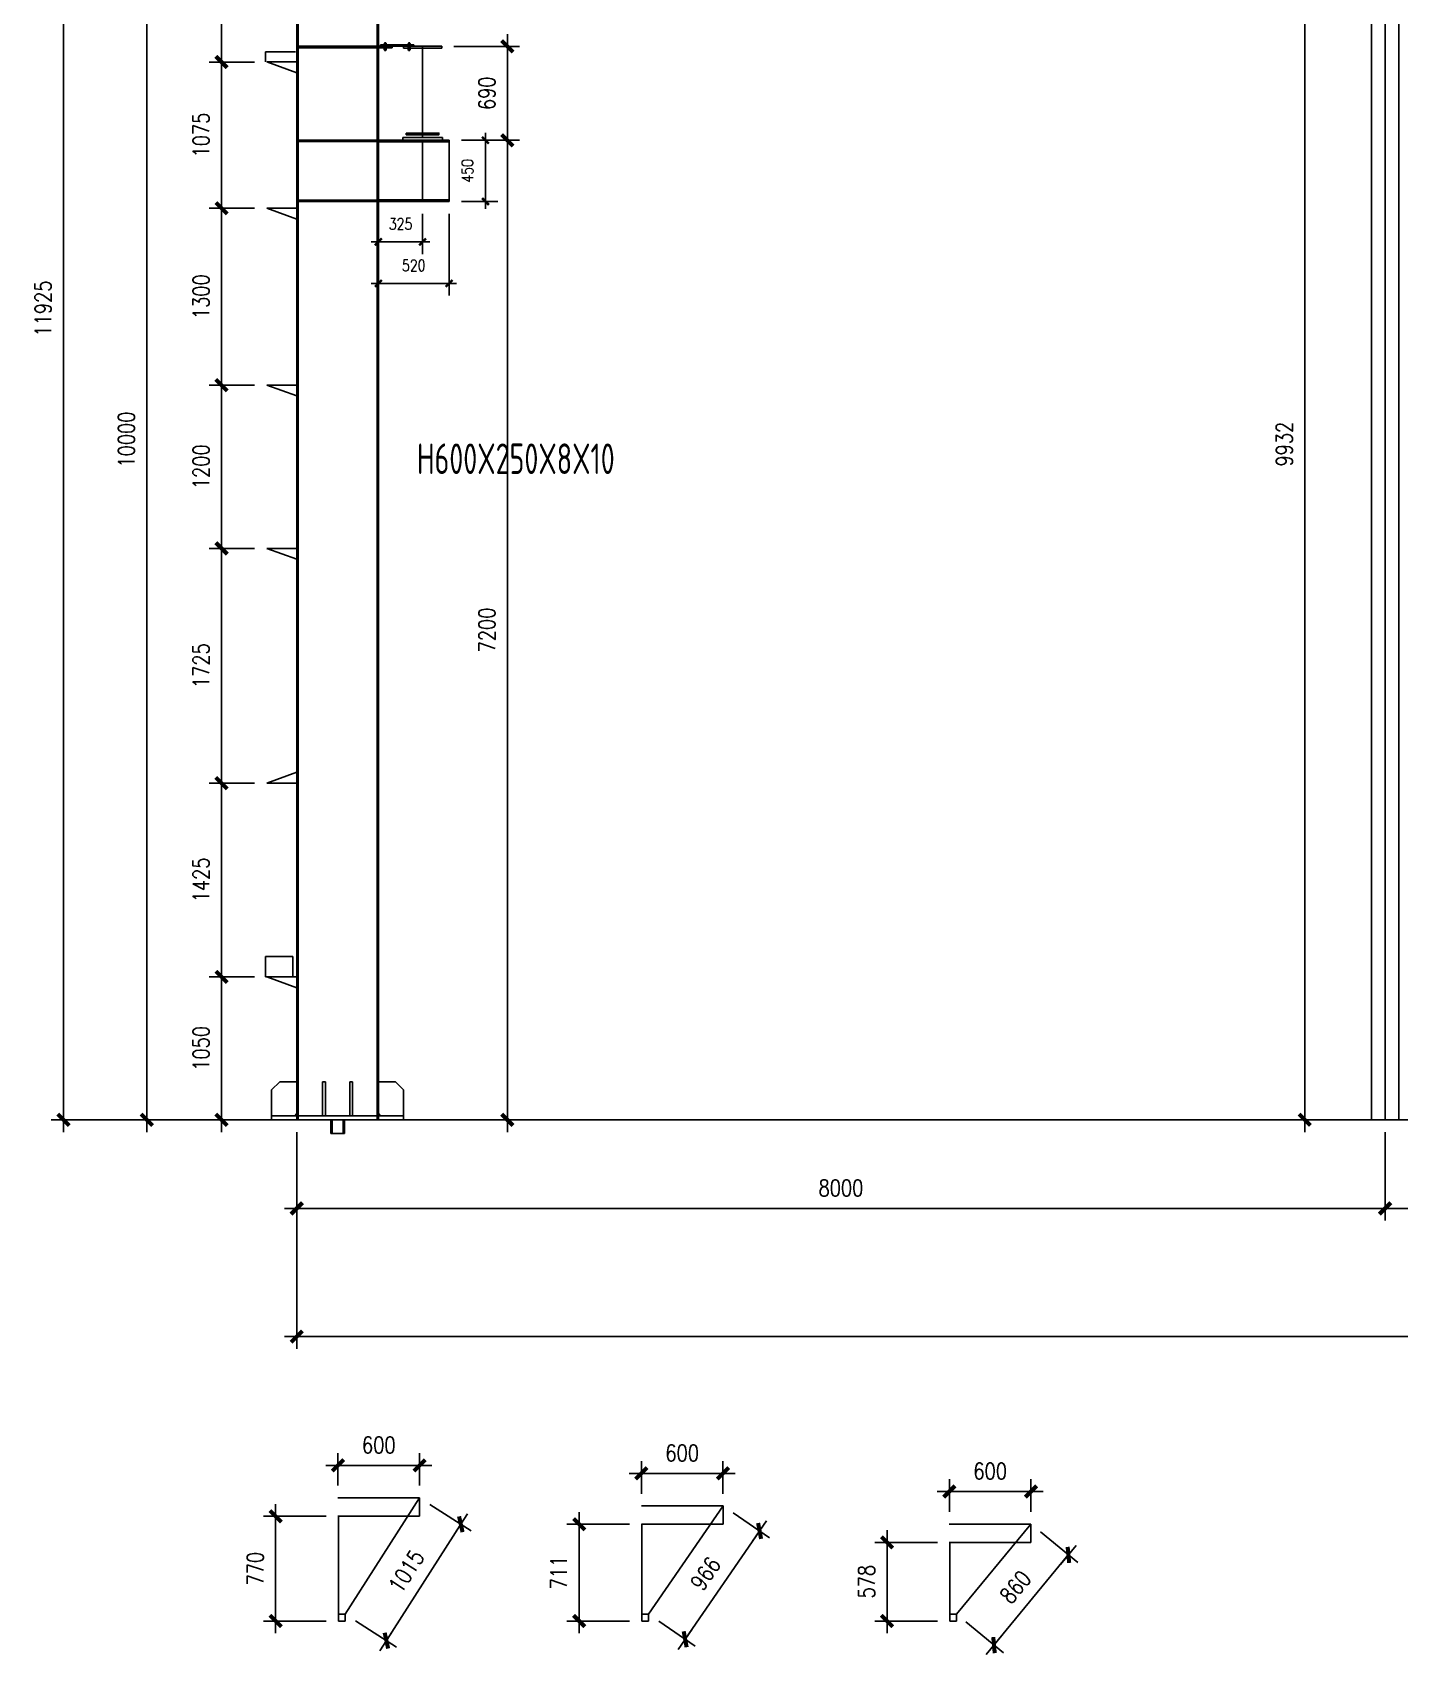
# Model space of a CAD drawing. Header units: millimetres. Extents: x 2451220 to 4527627, y -5186613 to -1639140.
# Drawn here: x 2483821 to 2493870, y -1657175 to -1645253 of the extents above; entities that cross this region are included whole.
import ezdxf

# ---------------------------------------------------------------- set-up
doc = ezdxf.new("R2010")
doc.units = ezdxf.units.MM
doc.header["$LTSCALE"] = 1000
doc.header["$PDMODE"] = 34
doc.linetypes.add('DASH', pattern=[0.35, 0.25, -0.1])
doc.styles.add('DIM_FONT', font='simplex.shx', dxfattribs={"width": 0.8, "bigfont": 'hztxt.shx'})
doc.styles.get("Standard").update_dxf_attribs({"font": 'txt', "bigfont": 'gbcbig.shx'})
doc.styles.add('TSSD_Label', font='Tssdeng.shx', dxfattribs={"width": 0.7, "bigfont": 'hztxt.shx'})
doc.dimstyles.get("Standard").update_dxf_attribs({"dimscale": 100, "dimtxt": 3.5, "dimasz": 1, "dimexe": 2.5, "dimexo": 3, "dimgap": 1.5, "dimtad": 1, "dimdec": 0, "dimzin": 0, "dimdsep": 46, "dimtxsty": 'Standard', "dimblk": 'ARCHTICK', "dimcen": 0.09, "dimadec": 0, "dimazin": 0, "dimtfac": 1, "dimtdec": 0, "dimtix": 1, "dimtmove": 2, "dimatfit": 3, "dimldrblk": 'ARCHTICK', "dimfxl": 1, "dimtolj": 1, "dimtzin": 0, "dimarcsym": 0})
doc.dimstyles.new('WGH(1)', dxfattribs={"dimscale": 1.2, "dimtxt": 100, "dimasz": 0.5, "dimexe": 75, "dimexo": 75, "dimgap": 75, "dimtad": 1, "dimdec": 0, "dimzin": 0, "dimdsep": 46, "dimtxsty": 'DIM_FONT', "dimblk1": '_DIMX', "dimblk2": '_DIMX', "dimsah": 1, "dimcen": 0.09, "dimclrd": 3, "dimclre": 3, "dimclrt": 7, "dimadec": 0, "dimazin": 0, "dimtfac": 1, "dimtdec": 0, "dimtix": 1, "dimtmove": 2, "dimatfit": 3, "dimldrblk": '_DIMX', "dimfxl": 1, "dimtolj": 1, "dimtzin": 0, "dimarcsym": 0})

# ---------------------------------------------------------------- blocks, each defined once
blk = doc.blocks.new('_DIMX')
blk.add_line((-150, 0), (150, 0))
at = {"const_width": 50}
blk.add_lwpolyline([(-70, -70), (70, 70)], dxfattribs=at)
blk = doc.blocks.new('*D2064')
at = {"color": 3, "lineweight": -2}
for p, q in [((2485584, -1643245), (2484572, -1643245)), ((2484662, -1643245), (2484662, -1653244)), ((2485674, -1653245), (2484572, -1653245))]:
    blk.add_line(p, q, dxfattribs=at)
at = {"layer": 'Defpoints', "color": 0}
for p in [(2485674, -1643245), (2484662, -1653245), (2485764, -1653245)]:
    blk.add_point(p, dxfattribs=at)
at = {"color": 3, "lineweight": -2, "xscale": 0.6, "yscale": 0.6, "zscale": 0.6}
for p, rotation in [((2484662, -1643245), 90), ((2484662, -1653245), 270)]:
    blk.add_blockref('_DIMX', p, dxfattribs=dict(at, rotation=rotation))
at = {"color": 7, "insert": (2484512, -1648245), "char_height": 120, "attachment_point": 5, "rotation": 90, "style": 'DIM_FONT'}
blk.add_mtext('\\A1;10000', dxfattribs=at)
blk = doc.blocks.new('*D453')
at = {"color": 3, "lineweight": -2}
for p, q in [((2485764, -1653335), (2485764, -1654928)), ((2509764, -1653335), (2509764, -1654928)), ((2485765, -1654838), (2509764, -1654838))]:
    blk.add_line(p, q, dxfattribs=at)
at = {"layer": 'Defpoints', "color": 0}
for p in [(2485764, -1653245), (2509764, -1653245), (2509764, -1654838)]:
    blk.add_point(p, dxfattribs=at)
at = {"color": 3, "lineweight": -2, "xscale": 0.6, "yscale": 0.6, "zscale": 0.6, "rotation": 180}
blk.add_blockref('_DIMX', (2485764, -1654838), dxfattribs=at)
at = {"color": 3, "lineweight": -2, "xscale": 0.6, "yscale": 0.6, "zscale": 0.6}
blk.add_blockref('_DIMX', (2509764, -1654838), dxfattribs=at)
at = {"color": 7, "insert": (2497764, -1654688), "char_height": 120, "attachment_point": 5, "style": 'DIM_FONT'}
blk.add_mtext('\\A1;24000', dxfattribs=at)
blk = doc.blocks.new('*D2066')
at = {"color": 3, "lineweight": -2}
for p, q in [((2493499, -1643313), (2493083, -1643313)), ((2493173, -1643313), (2493173, -1653244)), ((2493674, -1653245), (2493083, -1653245))]:
    blk.add_line(p, q, dxfattribs=at)
at = {"layer": 'Defpoints', "color": 0}
for p in [(2493589, -1643313), (2493173, -1653245), (2493764, -1653245)]:
    blk.add_point(p, dxfattribs=at)
at = {"color": 3, "lineweight": -2, "xscale": 0.6, "yscale": 0.6, "zscale": 0.6}
for p, rotation in [((2493173, -1643313), 90), ((2493173, -1653245), 270)]:
    blk.add_blockref('_DIMX', p, dxfattribs=dict(at, rotation=rotation))
at = {"color": 7, "insert": (2493023, -1648279), "char_height": 120, "attachment_point": 5, "rotation": 90, "style": 'DIM_FONT'}
blk.add_mtext('\\A1;9932', dxfattribs=at)
blk = doc.blocks.new('*D454')
at = {"color": 3, "lineweight": -2}
for p, q in [((2493764, -1653335), (2493764, -1653986)), ((2501764, -1653335), (2501764, -1653986)), ((2493765, -1653896), (2501764, -1653896))]:
    blk.add_line(p, q, dxfattribs=at)
at = {"layer": 'Defpoints', "color": 0}
for p in [(2493764, -1653245), (2501764, -1653245), (2501764, -1653896)]:
    blk.add_point(p, dxfattribs=at)
at = {"color": 3, "lineweight": -2, "xscale": 0.6, "yscale": 0.6, "zscale": 0.6, "rotation": 180}
blk.add_blockref('_DIMX', (2493764, -1653896), dxfattribs=at)
at = {"color": 3, "lineweight": -2, "xscale": 0.6, "yscale": 0.6, "zscale": 0.6}
blk.add_blockref('_DIMX', (2501764, -1653896), dxfattribs=at)
at = {"color": 7, "insert": (2497764, -1653746), "char_height": 120, "attachment_point": 5, "style": 'DIM_FONT'}
blk.add_mtext('\\A1;8000', dxfattribs=at)
blk = doc.blocks.new('*D455')
at = {"color": 3, "lineweight": -2}
for p, q in [((2485764, -1653425), (2485764, -1653986)), ((2493764, -1653425), (2493764, -1653986)), ((2493764, -1653896), (2485765, -1653896))]:
    blk.add_line(p, q, dxfattribs=at)
at = {"layer": 'Defpoints', "color": 0}
for p in [(2485764, -1653335), (2493764, -1653335), (2485764, -1653896)]:
    blk.add_point(p, dxfattribs=at)
at = {"color": 3, "lineweight": -2, "xscale": 0.6, "yscale": 0.6, "zscale": 0.6, "rotation": 180}
blk.add_blockref('_DIMX', (2485764, -1653896), dxfattribs=at)
at = {"color": 3, "lineweight": -2, "xscale": 0.6, "yscale": 0.6, "zscale": 0.6}
blk.add_blockref('_DIMX', (2493764, -1653896), dxfattribs=at)
at = {"color": 7, "insert": (2489764, -1653746), "char_height": 120, "attachment_point": 5, "style": 'DIM_FONT'}
blk.add_mtext('\\A1;8000', dxfattribs=at)
blk = doc.blocks.new('*D2086')
at = {"color": 3, "lineweight": -2}
for p, q in [((2485454, -1652195), (2485121, -1652195)), ((2485211, -1653244), (2485211, -1652195)), ((2485454, -1653245), (2485121, -1653245))]:
    blk.add_line(p, q, dxfattribs=at)
at = {"layer": 'Defpoints', "color": 0}
for p in [(2485211, -1652195), (2485544, -1652195), (2485544, -1653245)]:
    blk.add_point(p, dxfattribs=at)
at = {"color": 3, "lineweight": -2, "xscale": 0.6, "yscale": 0.6, "zscale": 0.6}
for p, rotation in [((2485211, -1652195), 90), ((2485211, -1653245), 270)]:
    blk.add_blockref('_DIMX', p, dxfattribs=dict(at, rotation=rotation))
at = {"color": 7, "insert": (2485061, -1652720), "char_height": 120, "attachment_point": 5, "rotation": 90, "style": 'DIM_FONT'}
blk.add_mtext('\\A1;1050', dxfattribs=at)
blk = doc.blocks.new('*D2087')
at = {"color": 3, "lineweight": -2}
for p, q in [((2485454, -1650770), (2485121, -1650770)), ((2485211, -1652194), (2485211, -1650770)), ((2485454, -1652195), (2485121, -1652195))]:
    blk.add_line(p, q, dxfattribs=at)
at = {"layer": 'Defpoints', "color": 0}
for p in [(2485211, -1650770), (2485544, -1650770), (2485544, -1652195)]:
    blk.add_point(p, dxfattribs=at)
at = {"color": 3, "lineweight": -2, "xscale": 0.6, "yscale": 0.6, "zscale": 0.6}
for p, rotation in [((2485211, -1650770), 90), ((2485211, -1652195), 270)]:
    blk.add_blockref('_DIMX', p, dxfattribs=dict(at, rotation=rotation))
at = {"color": 7, "insert": (2485061, -1651482), "char_height": 120, "attachment_point": 5, "rotation": 90, "style": 'DIM_FONT'}
blk.add_mtext('\\A1;1425', dxfattribs=at)
blk = doc.blocks.new('*D2088')
at = {"color": 3, "lineweight": -2}
for p, q in [((2485454, -1647845), (2485121, -1647845)), ((2485211, -1649044), (2485211, -1647845)), ((2485454, -1649045), (2485121, -1649045))]:
    blk.add_line(p, q, dxfattribs=at)
at = {"layer": 'Defpoints', "color": 0}
for p in [(2485211, -1647845), (2485544, -1647845), (2485544, -1649045)]:
    blk.add_point(p, dxfattribs=at)
at = {"color": 3, "lineweight": -2, "xscale": 0.6, "yscale": 0.6, "zscale": 0.6}
for p, rotation in [((2485211, -1647845), 90), ((2485211, -1649045), 270)]:
    blk.add_blockref('_DIMX', p, dxfattribs=dict(at, rotation=rotation))
at = {"color": 7, "insert": (2485061, -1648445), "char_height": 120, "attachment_point": 5, "rotation": 90, "style": 'DIM_FONT'}
blk.add_mtext('\\A1;1200', dxfattribs=at)
blk = doc.blocks.new('*D458')
at = {"color": 3, "lineweight": -2}
for p, q in [((2485454, -1646545), (2485121, -1646545)), ((2485211, -1647844), (2485211, -1646545)), ((2485454, -1647845), (2485121, -1647845))]:
    blk.add_line(p, q, dxfattribs=at)
at = {"layer": 'Defpoints', "color": 0}
for p in [(2485211, -1646545), (2485544, -1646545), (2485544, -1647845)]:
    blk.add_point(p, dxfattribs=at)
at = {"color": 3, "lineweight": -2, "xscale": 0.6, "yscale": 0.6, "zscale": 0.6}
for p, rotation in [((2485211, -1646545), 90), ((2485211, -1647845), 270)]:
    blk.add_blockref('_DIMX', p, dxfattribs=dict(at, rotation=rotation))
at = {"color": 7, "insert": (2485061, -1647195), "char_height": 120, "attachment_point": 5, "rotation": 90, "style": 'DIM_FONT'}
blk.add_mtext('\\A1;1300', dxfattribs=at)
blk = doc.blocks.new('*D2089')
at = {"color": 3, "lineweight": -2}
for p, q in [((2485454, -1645470), (2485121, -1645470)), ((2485211, -1646544), (2485211, -1645470)), ((2485454, -1646545), (2485121, -1646545))]:
    blk.add_line(p, q, dxfattribs=at)
at = {"layer": 'Defpoints', "color": 0}
for p in [(2485211, -1645470), (2485544, -1645470), (2485544, -1646545)]:
    blk.add_point(p, dxfattribs=at)
at = {"color": 3, "lineweight": -2, "xscale": 0.6, "yscale": 0.6, "zscale": 0.6}
for p, rotation in [((2485211, -1645470), 90), ((2485211, -1646545), 270)]:
    blk.add_blockref('_DIMX', p, dxfattribs=dict(at, rotation=rotation))
at = {"color": 7, "insert": (2485061, -1646007), "char_height": 120, "attachment_point": 5, "rotation": 90, "style": 'DIM_FONT'}
blk.add_mtext('\\A1;1075', dxfattribs=at)
blk = doc.blocks.new('*D2090')
at = {"color": 3, "lineweight": -2}
for p, q in [((2485454, -1644120), (2485121, -1644120)), ((2485211, -1645469), (2485211, -1644120)), ((2485454, -1645470), (2485121, -1645470))]:
    blk.add_line(p, q, dxfattribs=at)
at = {"layer": 'Defpoints', "color": 0}
for p in [(2485211, -1644120), (2485544, -1644120), (2485544, -1645470)]:
    blk.add_point(p, dxfattribs=at)
at = {"color": 3, "lineweight": -2, "xscale": 0.6, "yscale": 0.6, "zscale": 0.6}
for p, rotation in [((2485211, -1644120), 90), ((2485211, -1645470), 270)]:
    blk.add_blockref('_DIMX', p, dxfattribs=dict(at, rotation=rotation))
at = {"color": 7, "insert": (2485061, -1644795), "char_height": 120, "attachment_point": 5, "rotation": 90, "style": 'DIM_FONT'}
blk.add_mtext('\\A1;1350', dxfattribs=at)
blk = doc.blocks.new('*D459')
at = {"color": 3, "lineweight": -2}
for p, q in [((2485364, -1649045), (2485121, -1649045)), ((2485211, -1649045), (2485211, -1650769)), ((2485454, -1650770), (2485121, -1650770))]:
    blk.add_line(p, q, dxfattribs=at)
at = {"layer": 'Defpoints', "color": 0}
for p in [(2485454, -1649045), (2485211, -1650770), (2485544, -1650770)]:
    blk.add_point(p, dxfattribs=at)
at = {"color": 3, "lineweight": -2, "xscale": 0.6, "yscale": 0.6, "zscale": 0.6}
for p, rotation in [((2485211, -1649045), 90), ((2485211, -1650770), 270)]:
    blk.add_blockref('_DIMX', p, dxfattribs=dict(at, rotation=rotation))
at = {"color": 7, "insert": (2485061, -1649907), "char_height": 120, "attachment_point": 5, "rotation": 90, "style": 'DIM_FONT'}
blk.add_mtext('\\A1;1725', dxfattribs=at)
blk = doc.blocks.new('*D462')
at = {"color": 3, "lineweight": -2}
for p, q in [((2484792, -1641320), (2483960, -1641320)), ((2484050, -1641320), (2484050, -1653244)), ((2484792, -1653245), (2483960, -1653245))]:
    blk.add_line(p, q, dxfattribs=at)
at = {"layer": 'Defpoints', "color": 0}
for p in [(2484882, -1641320), (2484050, -1653245), (2484882, -1653245)]:
    blk.add_point(p, dxfattribs=at)
at = {"color": 3, "lineweight": -2, "xscale": 0.6, "yscale": 0.6, "zscale": 0.6}
for p, rotation in [((2484050, -1641320), 90), ((2484050, -1653245), 270)]:
    blk.add_blockref('_DIMX', p, dxfattribs=dict(at, rotation=rotation))
at = {"color": 7, "insert": (2483900, -1647282), "char_height": 120, "attachment_point": 5, "rotation": 90, "style": 'DIM_FONT'}
blk.add_mtext('\\A1;11925', dxfattribs=at)
blk = doc.blocks.new('*D463')
at = {"color": 3, "lineweight": -2}
for p, q in [((2486974, -1646045), (2487402, -1646045)), ((2487312, -1646045), (2487312, -1653244)), ((2487029, -1653245), (2487402, -1653245))]:
    blk.add_line(p, q, dxfattribs=at)
at = {"layer": 'Defpoints', "color": 0}
for p in [(2486884, -1646045), (2486939, -1653245), (2487312, -1653245)]:
    blk.add_point(p, dxfattribs=at)
at = {"color": 3, "lineweight": -2, "xscale": 0.6, "yscale": 0.6, "zscale": 0.6}
for p, rotation in [((2487312, -1646045), 90), ((2487312, -1653245), 270)]:
    blk.add_blockref('_DIMX', p, dxfattribs=dict(at, rotation=rotation))
at = {"color": 7, "insert": (2487162, -1649645), "char_height": 120, "attachment_point": 5, "rotation": 90, "style": 'DIM_FONT'}
blk.add_mtext('\\A1;7200', dxfattribs=at)
blk = doc.blocks.new('*D2095')
at = {"color": 3, "lineweight": -2}
for p, q in [((2487064, -1646045), (2487241, -1646045)), ((2487151, -1646045), (2487151, -1646494)), ((2486974, -1646495), (2487241, -1646495))]:
    blk.add_line(p, q, dxfattribs=at)
at = {"layer": 'Defpoints', "color": 0}
for p in [(2486974, -1646045), (2486884, -1646495), (2487151, -1646495)]:
    blk.add_point(p, dxfattribs=at)
at = {"color": 3, "lineweight": -2, "xscale": 0.36, "yscale": 0.36, "zscale": 0.36}
for p, rotation in [((2487151, -1646045), 90), ((2487151, -1646495), 270)]:
    blk.add_blockref('_DIMX', p, dxfattribs=dict(at, rotation=rotation))
at = {"color": 7, "insert": (2487019, -1646270), "char_height": 84, "attachment_point": 5, "rotation": 90, "style": 'DIM_FONT'}
blk.add_mtext('\\A1;450', dxfattribs=at)
blk = doc.blocks.new('*D2096')
at = {"color": 3, "lineweight": -2}
for p, q in [((2486364, -1646585), (2486364, -1646882)), ((2486689, -1646585), (2486689, -1646882)), ((2486364, -1646792), (2486364, -1646792)), ((2486364, -1646792), (2486689, -1646792)), ((2486690, -1646792), (2486690, -1646792))]:
    blk.add_line(p, q, dxfattribs=at)
at = {"layer": 'Defpoints', "color": 0}
for p in [(2486364, -1646495), (2486689, -1646495), (2486689, -1646792)]:
    blk.add_point(p, dxfattribs=at)
at = {"color": 3, "lineweight": -2, "xscale": 0.36, "yscale": 0.36, "zscale": 0.36}
blk.add_blockref('_DIMX', (2486364, -1646792), dxfattribs=at)
at = {"color": 3, "lineweight": -2, "xscale": 0.36, "yscale": 0.36, "zscale": 0.36, "rotation": 180}
blk.add_blockref('_DIMX', (2486689, -1646792), dxfattribs=at)
at = {"color": 7, "insert": (2486527, -1646660), "char_height": 84, "attachment_point": 5, "style": 'DIM_FONT'}
blk.add_mtext('\\A1;325', dxfattribs=at)
blk = doc.blocks.new('*D2097')
at = {"color": 3, "lineweight": -2}
for p, q in [((2486364, -1646585), (2486364, -1647187)), ((2486884, -1646585), (2486884, -1647187)), ((2486365, -1647097), (2486884, -1647097))]:
    blk.add_line(p, q, dxfattribs=at)
at = {"layer": 'Defpoints', "color": 0}
for p in [(2486364, -1646495), (2486884, -1646495), (2486884, -1647097)]:
    blk.add_point(p, dxfattribs=at)
at = {"color": 3, "lineweight": -2, "xscale": 0.36, "yscale": 0.36, "zscale": 0.36, "rotation": 180}
blk.add_blockref('_DIMX', (2486364, -1647097), dxfattribs=at)
at = {"color": 3, "lineweight": -2, "xscale": 0.36, "yscale": 0.36, "zscale": 0.36}
blk.add_blockref('_DIMX', (2486884, -1647097), dxfattribs=at)
at = {"color": 7, "insert": (2486624, -1646965), "char_height": 84, "attachment_point": 5, "style": 'DIM_FONT'}
blk.add_mtext('\\A1;520', dxfattribs=at)
blk = doc.blocks.new('*D2098')
at = {"color": 3, "lineweight": -2}
for p, q in [((2486919, -1645355), (2487402, -1645355)), ((2487312, -1646044), (2487312, -1645355)), ((2487064, -1646045), (2487402, -1646045))]:
    blk.add_line(p, q, dxfattribs=at)
at = {"layer": 'Defpoints', "color": 0}
for p in [(2486829, -1645355), (2487312, -1645355), (2486974, -1646045)]:
    blk.add_point(p, dxfattribs=at)
at = {"color": 3, "lineweight": -2, "xscale": 0.6, "yscale": 0.6, "zscale": 0.6}
for p, rotation in [((2487312, -1645355), 90), ((2487312, -1646045), 270)]:
    blk.add_blockref('_DIMX', p, dxfattribs=dict(at, rotation=rotation))
at = {"color": 7, "insert": (2487162, -1645700), "char_height": 120, "attachment_point": 5, "rotation": 90, "style": 'DIM_FONT'}
blk.add_mtext('\\A1;690', dxfattribs=at)
blk = doc.blocks.new('*D1467')
at = {"color": 3, "lineweight": -2}
for p, q in [((2485980, -1656159), (2485519, -1656159)), ((2485609, -1656160), (2485609, -1656928)), ((2485980, -1656929), (2485519, -1656929))]:
    blk.add_line(p, q, dxfattribs=at)
at = {"layer": 'Defpoints', "color": 0}
for p in [(2486070, -1656159), (2485609, -1656929), (2486070, -1656929)]:
    blk.add_point(p, dxfattribs=at)
at = {"color": 3, "lineweight": -2, "xscale": 0.6, "yscale": 0.6, "zscale": 0.6}
for p, rotation in [((2485609, -1656159), 90), ((2485609, -1656929), 270)]:
    blk.add_blockref('_DIMX', p, dxfattribs=dict(at, rotation=rotation))
at = {"color": 7, "insert": (2485459, -1656544), "char_height": 120, "attachment_point": 5, "rotation": 90, "style": 'DIM_FONT'}
blk.add_mtext('\\A1;770', dxfattribs=at)
blk = doc.blocks.new('*D1468')
at = {"color": 3, "lineweight": -2}
for p, q in [((2486067, -1655934), (2486067, -1655695)), ((2486667, -1655934), (2486667, -1655695)), ((2486067, -1655785), (2486666, -1655785))]:
    blk.add_line(p, q, dxfattribs=at)
at = {"layer": 'Defpoints', "color": 0}
for p in [(2486667, -1655785), (2486067, -1656024), (2486667, -1656024)]:
    blk.add_point(p, dxfattribs=at)
at = {"color": 3, "lineweight": -2, "xscale": 0.6, "yscale": 0.6, "zscale": 0.6, "rotation": 180}
blk.add_blockref('_DIMX', (2486067, -1655785), dxfattribs=at)
at = {"color": 3, "lineweight": -2, "xscale": 0.6, "yscale": 0.6, "zscale": 0.6}
blk.add_blockref('_DIMX', (2486667, -1655785), dxfattribs=at)
at = {"color": 7, "insert": (2486367, -1655635), "char_height": 120, "attachment_point": 5, "style": 'DIM_FONT'}
blk.add_mtext('\\A1;600', dxfattribs=at)
blk = doc.blocks.new('*D1469')
at = {"color": 3, "lineweight": -2}
for p, q in [((2486743, -1656072), (2487045, -1656266)), ((2486423, -1657072), (2486969, -1656218)), ((2486196, -1656927), (2486498, -1657121))]:
    blk.add_line(p, q, dxfattribs=at)
at = {"layer": 'Defpoints', "color": 0}
for p in [(2486667, -1656024), (2486970, -1656218), (2486120, -1656879)]:
    blk.add_point(p, dxfattribs=at)
at = {"color": 3, "lineweight": -2, "xscale": 0.6, "yscale": 0.6, "zscale": 0.6}
for p, rotation in [((2486970, -1656218), 57.39026597036244), ((2486423, -1657073), 237.3902659703625)]:
    blk.add_blockref('_DIMX', p, dxfattribs=dict(at, rotation=rotation))
at = {"color": 7, "insert": (2486570, -1656564), "char_height": 120, "attachment_point": 5, "rotation": 57.3903, "style": 'DIM_FONT'}
blk.add_mtext('\\A1;1015', dxfattribs=at)
blk = doc.blocks.new('*D1470')
at = {"color": 3, "lineweight": -2}
for p, q in [((2488210, -1656218), (2487750, -1656218)), ((2487840, -1656219), (2487840, -1656928)), ((2488210, -1656929), (2487750, -1656929))]:
    blk.add_line(p, q, dxfattribs=at)
at = {"layer": 'Defpoints', "color": 0}
for p in [(2488300, -1656218), (2487840, -1656929), (2488300, -1656929)]:
    blk.add_point(p, dxfattribs=at)
at = {"color": 3, "lineweight": -2, "xscale": 0.6, "yscale": 0.6, "zscale": 0.6}
for p, rotation in [((2487840, -1656218), 90), ((2487840, -1656929), 270)]:
    blk.add_blockref('_DIMX', p, dxfattribs=dict(at, rotation=rotation))
at = {"color": 7, "insert": (2487690, -1656573), "char_height": 120, "attachment_point": 5, "rotation": 90, "style": 'DIM_FONT'}
blk.add_mtext('\\A1;711', dxfattribs=at)
blk = doc.blocks.new('*D1471')
at = {"color": 3, "lineweight": -2}
for p, q in [((2488297, -1655993), (2488297, -1655754)), ((2488897, -1655993), (2488897, -1655754)), ((2488298, -1655844), (2488897, -1655844))]:
    blk.add_line(p, q, dxfattribs=at)
at = {"layer": 'Defpoints', "color": 0}
for p in [(2488897, -1655844), (2488297, -1656083), (2488897, -1656083)]:
    blk.add_point(p, dxfattribs=at)
at = {"color": 3, "lineweight": -2, "xscale": 0.6, "yscale": 0.6, "zscale": 0.6, "rotation": 180}
blk.add_blockref('_DIMX', (2488297, -1655844), dxfattribs=at)
at = {"color": 3, "lineweight": -2, "xscale": 0.6, "yscale": 0.6, "zscale": 0.6}
blk.add_blockref('_DIMX', (2488897, -1655844), dxfattribs=at)
at = {"color": 7, "insert": (2488597, -1655694), "char_height": 120, "attachment_point": 5, "style": 'DIM_FONT'}
blk.add_mtext('\\A1;600', dxfattribs=at)
blk = doc.blocks.new('*D1472')
at = {"color": 3, "lineweight": -2}
for p, q in [((2488972, -1656134), (2489240, -1656318)), ((2488619, -1657063), (2489166, -1656268)), ((2488425, -1656930), (2488693, -1657114))]:
    blk.add_line(p, q, dxfattribs=at)
at = {"layer": 'Defpoints', "color": 0}
for p in [(2488897, -1656083), (2489166, -1656267), (2488350, -1656879)]:
    blk.add_point(p, dxfattribs=at)
at = {"color": 3, "lineweight": -2, "xscale": 0.6, "yscale": 0.6, "zscale": 0.6}
for p, rotation in [((2489166, -1656267), 55.50369815639264), ((2488619, -1657063), 235.5036981563926)]:
    blk.add_blockref('_DIMX', p, dxfattribs=dict(at, rotation=rotation))
at = {"color": 7, "insert": (2488769, -1656581), "char_height": 120, "attachment_point": 5, "rotation": 55.5037, "style": 'DIM_FONT'}
blk.add_mtext('\\A1;966', dxfattribs=at)
blk = doc.blocks.new('*D1473')
at = {"color": 3, "lineweight": -2}
for p, q in [((2490474, -1656351), (2490013, -1656351)), ((2490103, -1656352), (2490103, -1656928)), ((2490474, -1656929), (2490013, -1656929))]:
    blk.add_line(p, q, dxfattribs=at)
at = {"layer": 'Defpoints', "color": 0}
for p in [(2490564, -1656351), (2490103, -1656929), (2490564, -1656929)]:
    blk.add_point(p, dxfattribs=at)
at = {"color": 3, "lineweight": -2, "xscale": 0.6, "yscale": 0.6, "zscale": 0.6}
for p, rotation in [((2490103, -1656351), 90), ((2490103, -1656929), 270)]:
    blk.add_blockref('_DIMX', p, dxfattribs=dict(at, rotation=rotation))
at = {"color": 7, "insert": (2489953, -1656640), "char_height": 120, "attachment_point": 5, "rotation": 90, "style": 'DIM_FONT'}
blk.add_mtext('\\A1;578', dxfattribs=at)
blk = doc.blocks.new('*D1474')
at = {"color": 3, "lineweight": -2}
for p, q in [((2490561, -1656126), (2490561, -1655887)), ((2491161, -1656126), (2491161, -1655887)), ((2490561, -1655977), (2491160, -1655977))]:
    blk.add_line(p, q, dxfattribs=at)
at = {"layer": 'Defpoints', "color": 0}
for p in [(2491161, -1655977), (2490561, -1656216), (2491161, -1656216)]:
    blk.add_point(p, dxfattribs=at)
at = {"color": 3, "lineweight": -2, "xscale": 0.6, "yscale": 0.6, "zscale": 0.6, "rotation": 180}
blk.add_blockref('_DIMX', (2490561, -1655977), dxfattribs=at)
at = {"color": 3, "lineweight": -2, "xscale": 0.6, "yscale": 0.6, "zscale": 0.6}
blk.add_blockref('_DIMX', (2491161, -1655977), dxfattribs=at)
at = {"color": 7, "insert": (2490861, -1655827), "char_height": 120, "attachment_point": 5, "style": 'DIM_FONT'}
blk.add_mtext('\\A1;600', dxfattribs=at)
blk = doc.blocks.new('*D1475')
at = {"color": 3, "lineweight": -2}
for p, q in [((2491230, -1656273), (2491505, -1656500)), ((2490889, -1657106), (2491435, -1656443)), ((2490683, -1656936), (2490958, -1657163))]:
    blk.add_line(p, q, dxfattribs=at)
at = {"layer": 'Defpoints', "color": 0}
for p in [(2491161, -1656216), (2491436, -1656443), (2490614, -1656879)]:
    blk.add_point(p, dxfattribs=at)
at = {"color": 3, "lineweight": -2, "xscale": 0.6, "yscale": 0.6, "zscale": 0.6}
for p, rotation in [((2491436, -1656443), 50.4760832342359), ((2490889, -1657106), 230.4760832342359)]:
    blk.add_blockref('_DIMX', p, dxfattribs=dict(at, rotation=rotation))
at = {"color": 7, "insert": (2491047, -1656679), "char_height": 120, "attachment_point": 5, "rotation": 50.4761, "style": 'DIM_FONT'}
blk.add_mtext('\\A1;860', dxfattribs=at)

msp = doc.modelspace()

# ---------------------------------------------------------------- linework, layer by layer
for p, q in [((2493664.3, -1643312.5), (2493664.3, -1653244.7)), ((2493764.3, -1643204.5), (2493764.3, -1653244.7)), ((2493864.3, -1643312.5), (2493864.3, -1653244.7)), ((2485764.3, -1644012.7), (2485764.3, -1653244.7)), ((2485774.3, -1644012.7), (2485774.3, -1653244.7)), ((2486354.3, -1644012.7), (2486354.3, -1653244.7)), ((2486364.3, -1644012.7), (2486364.3, -1653244.7)), ((2486379.3, -1645354.7), (2486379.3, -1645344.7)), ((2486379.3, -1645344.7), (2486589.3, -1645344.7)), ((2486414.3, -1645324.4), (2486414.3, -1645389.7)), ((2486589.3, -1645324.4), (2486589.3, -1645389.7)), ((2486589.3, -1645344.7), (2486624.3, -1645344.7)), ((2486624.3, -1645344.7), (2486624.3, -1645354.7)), ((2486352.3, -1645354.7), (2485776.3, -1645354.7)), ((2486352.3, -1645364.7), (2485776.3, -1645364.7)), ((2486364.3, -1645354.7), (2486464.3, -1645354.7)), ((2486464.3, -1645364.7), (2486364.3, -1645364.7)), ((2486414.3, -1645354.7), (2486379.3, -1645354.7)), ((2486464.3, -1645354.7), (2486464.3, -1645364.7)), ((2486549.3, -1645354.7), (2486829.3, -1645354.7)), ((2486549.3, -1645354.7), (2486549.3, -1645368.7)), ((2486549.3, -1645368.7), (2486829.3, -1645368.7)), ((2486689.3, -1646024.7), (2486689.3, -1645354.7)), ((2486829.3, -1645354.7), (2486829.3, -1645368.7)), ((2485764.3, -1645469.7), (2485544.3, -1645469.7)), ((2485544.3, -1645469.7), (2485764.3, -1645549.7)), ((2486352.3, -1646044.7), (2485776.3, -1646044.7)), ((2486352.3, -1646054.7), (2485776.3, -1646054.7)), ((2486364.3, -1646044.7), (2486884.3, -1646044.7)), ((2486364.3, -1646056.7), (2486884.3, -1646056.7)), ((2486544.3, -1646024.7), (2486834.3, -1646024.7)), ((2486544.3, -1646044.7), (2486544.3, -1646024.7)), ((2486569.3, -1645992.7), (2486809.3, -1645992.7)), ((2486569.3, -1646004.7), (2486809.3, -1646004.7)), ((2486689.3, -1646056.7), (2486689.3, -1646482.7)), ((2486834.3, -1646044.7), (2486834.3, -1646024.7)), ((2486884.3, -1646044.7), (2486884.3, -1646494.7)), ((2486352.3, -1646484.7), (2485776.3, -1646484.7)), ((2486352.3, -1646494.7), (2485776.3, -1646494.7)), ((2486364.3, -1646482.7), (2486884.3, -1646482.7)), ((2486364.3, -1646494.7), (2486884.3, -1646494.7)), ((2485764.3, -1646544.7), (2485544.3, -1646544.7)), ((2485544.3, -1646544.7), (2485764.3, -1646624.7)), ((2485764.3, -1646544.7), (2485544.3, -1646544.7)), ((2485764.3, -1647844.7), (2485544.3, -1647844.7)), ((2485544.3, -1647844.7), (2485764.3, -1647924.7)), ((2485764.3, -1647844.7), (2485544.3, -1647844.7)), ((2485764.3, -1649044.7), (2485544.3, -1649044.7)), ((2485544.3, -1649044.7), (2485764.3, -1649124.7)), ((2485764.3, -1649044.7), (2485544.3, -1649044.7)), ((2485544.3, -1650769.7), (2485764.3, -1650689.7)), ((2485764.3, -1650769.7), (2485544.3, -1650769.7)), ((2485764.3, -1650769.7), (2485544.3, -1650769.7)), ((2485764.3, -1652194.7), (2485544.3, -1652194.7)), ((2485544.3, -1652194.7), (2485764.3, -1652274.7)), ((2485579.3, -1653024.7), (2485639.3, -1652964.7)), ((2485639.3, -1652964.7), (2485778.3, -1652964.7)), ((2485954.3, -1652964.7), (2485954.3, -1653214.7)), ((2485954.3, -1652964.7), (2485974.3, -1652964.7)), ((2485974.3, -1652964.7), (2485974.3, -1653214.7)), ((2486154.3, -1652964.7), (2486154.3, -1653214.7)), ((2486154.3, -1652964.7), (2486174.3, -1652964.7)), ((2486174.3, -1652964.7), (2486174.3, -1653214.7)), ((2486350.3, -1652964.7), (2486489.3, -1652964.7)), ((2486489.3, -1652964.7), (2486549.3, -1653024.7)), ((2485579.3, -1653024.7), (2485579.3, -1653214.7)), ((2486549.3, -1653024.7), (2486549.3, -1653214.7)), ((2485579.3, -1653214.7), (2485579.3, -1653244.7)), ((2485579.3, -1653214.7), (2486549.3, -1653214.7)), ((2485749.3, -1653214.7), (2485764.3, -1653199.7)), ((2485764.3, -1653214.7), (2486364.3, -1653214.7)), ((2485764.3, -1653214.7), (2486364.3, -1653214.7)), ((2486379.3, -1653214.7), (2486364.3, -1653199.7)), ((2486549.3, -1653214.7), (2486549.3, -1653244.7)), ((2485764.3, -1653244.7), (2485544.3, -1653244.7)), ((2485579.3, -1653244.7), (2486549.3, -1653244.7)), ((2485764.3, -1653244.7), (2486364.3, -1653244.7)), ((2485764.3, -1653244.7), (2509764.3, -1653244.7)), ((2485764.3, -1653244.7), (2486364.3, -1653244.7)), ((2486014.3, -1653244.7), (2486014.3, -1653344.7)), ((2486024.3, -1653244.7), (2486024.3, -1653344.7)), ((2486104.3, -1653244.7), (2486104.3, -1653344.7)), ((2486114.3, -1653244.7), (2486114.3, -1653344.7)), ((2486014.3, -1653344.7), (2486114.3, -1653344.7)), ((2486066.8, -1656024), (2486666.8, -1656024)), ((2486119.8, -1656879), (2486666.8, -1656024)), ((2486666.8, -1656024), (2486666.8, -1656159)), ((2486066.8, -1656159), (2486666.8, -1656159)), ((2486069.8, -1656929), (2486069.8, -1656159)), ((2488297.4, -1656083), (2488897.4, -1656083)), ((2488350.4, -1656879), (2488897.4, -1656083)), ((2488897.4, -1656083), (2488897.4, -1656218)), ((2488297.4, -1656218), (2488897.4, -1656218)), ((2488300.4, -1656929), (2488300.4, -1656218)), ((2488300.4, -1656218), (2488350.4, -1656218)), ((2490560.7, -1656216), (2491160.7, -1656216)), ((2490613.7, -1656879), (2491160.7, -1656216)), ((2491160.7, -1656216), (2491160.7, -1656351)), ((2490560.7, -1656351), (2491160.7, -1656351)), ((2490563.7, -1656929), (2490563.7, -1656351)), ((2490563.7, -1656351), (2490613.7, -1656351)), ((2486119.8, -1656879), (2486069.8, -1656879)), ((2486119.8, -1656929), (2486119.8, -1656879)), ((2488350.4, -1656879), (2488300.4, -1656879)), ((2488350.4, -1656929), (2488350.4, -1656879)), ((2490613.7, -1656879), (2490563.7, -1656879)), ((2490613.7, -1656929), (2490613.7, -1656879)), ((2486069.8, -1656929), (2486119.8, -1656929)), ((2488300.4, -1656929), (2488350.4, -1656929)), ((2490563.7, -1656929), (2490613.7, -1656929))]:
    msp.add_line(p, q)
at = {"color": 2}
msp.add_line((2485754.3, -1645394.7), (2485534.3, -1645394.7), dxfattribs=at)
msp.add_lwpolyline([(2486379.3, -1645344.7), (2486624.3, -1645344.7), (2486624.3, -1645354.7), (2486379.3, -1645354.7)], close=True, dxfattribs=at)
for points in [[(2486406.7, -1645333.3), (2486422.4, -1645333.3), (2486422.4, -1645381.1), (2486406.7, -1645381.1)], [(2486581.8, -1645333.3), (2486597.5, -1645333.3), (2486597.5, -1645381.1), (2486581.8, -1645381.1)], [(2486569.3, -1645992.7), (2486809.3, -1645992.7), (2486809.3, -1646004.7), (2486569.3, -1646004.7)]]:
    msp.add_lwpolyline(points, close=True)
msp.add_lwpolyline([(2485534.3, -1645394.7), (2485534.3, -1645469.7)], dxfattribs=at)
at = {"color": 2, "linetype": 'DASH'}
msp.add_lwpolyline([(2485534.3, -1652044.7), (2485734.3, -1652044.7), (2485734.3, -1652194.7), (2485534.3, -1652194.7)], close=True, dxfattribs=at)

# ---------------------------------------------------------------- texts
at = {"color": 0, "style": 'TSSD_Label', "width": 0.7}
msp.add_text('H600X250X8X10', height=224.347, dxfattribs=at).set_placement((2486647.4, -1648498.2))

# ---------------------------------------------------------------- dimensions: what is measured, and where the dimension line sits
for base, p1, p2, dimstyle, override, picture, middle in [((2484050, -1653244.7), (2484882.3, -1641319.7), (2484882.3, -1653244.7), 'Standard', {"dimscale": 1.2, "dimtxt": 100, "dimasz": 0.5, "dimexe": 75, "dimexo": 75, "dimgap": 75, "dimtxsty": 'DIM_FONT', "dimblk1": '_DIMX', "dimblk2": '_DIMX', "dimsah": 1, "dimclrd": 3, "dimclre": 3, "dimclrt": 7, "dimldrblk": '_DIMX'}, '*D462', (2483900, -1647282.2)), ((2485211.3, -1644119.7), (2485544.3, -1645469.7), (2485544.3, -1644119.7), 'Standard', {"dimscale": 1.2, "dimtxt": 100, "dimasz": 0.5, "dimexe": 75, "dimexo": 75, "dimgap": 75, "dimtxsty": 'DIM_FONT', "dimblk1": '_DIMX', "dimblk2": '_DIMX', "dimsah": 1, "dimclrd": 3, "dimclre": 3, "dimclrt": 7, "dimldrblk": '_DIMX'}, '*D2090', (2485061.3, -1644794.7)), ((2487312.5, -1645354.7), (2486974.3, -1646044.7), (2486829.3, -1645354.7), 'Standard', {"dimscale": 1.2, "dimtxt": 100, "dimasz": 0.5, "dimexe": 75, "dimexo": 75, "dimgap": 75, "dimtxsty": 'DIM_FONT', "dimblk1": '_DIMX', "dimblk2": '_DIMX', "dimsah": 1, "dimclrd": 3, "dimclre": 3, "dimclrt": 7, "dimldrblk": '_DIMX'}, '*D2098', (2487162.5, -1645699.7)), ((2485211.3, -1645469.7), (2485544.3, -1646544.7), (2485544.3, -1645469.7), 'Standard', {"dimscale": 1.2, "dimtxt": 100, "dimasz": 0.5, "dimexe": 75, "dimexo": 75, "dimgap": 75, "dimtxsty": 'DIM_FONT', "dimblk1": '_DIMX', "dimblk2": '_DIMX', "dimsah": 1, "dimclrd": 3, "dimclre": 3, "dimclrt": 7, "dimldrblk": '_DIMX'}, '*D2089', (2485061.3, -1646007.2)), ((2487312.5, -1653244.7), (2486884.3, -1646044.7), (2486938.8, -1653244.7), 'Standard', {"dimscale": 1.2, "dimtxt": 100, "dimasz": 0.5, "dimexe": 75, "dimexo": 75, "dimgap": 75, "dimtxsty": 'DIM_FONT', "dimblk1": '_DIMX', "dimblk2": '_DIMX', "dimsah": 1, "dimclrd": 3, "dimclre": 3, "dimclrt": 7, "dimldrblk": '_DIMX'}, '*D463', (2487162.5, -1649644.7)), ((2487150.8, -1646494.7), (2486974.3, -1646044.7), (2486884.3, -1646494.7), 'WGH(1)', {"dimtxt": 70, "dimasz": 0.3}, '*D2095', (2487018.8, -1646269.7)), ((2485211.3, -1646544.7), (2485544.3, -1647844.7), (2485544.3, -1646544.7), 'Standard', {"dimscale": 1.2, "dimtxt": 100, "dimasz": 0.5, "dimexe": 75, "dimexo": 75, "dimgap": 75, "dimtxsty": 'DIM_FONT', "dimblk1": '_DIMX', "dimblk2": '_DIMX', "dimsah": 1, "dimclrd": 3, "dimclre": 3, "dimclrt": 7, "dimldrblk": '_DIMX'}, '*D458', (2485061.3, -1647194.7)), ((2485211.3, -1647844.7), (2485544.3, -1649044.7), (2485544.3, -1647844.7), 'Standard', {"dimscale": 1.2, "dimtxt": 100, "dimasz": 0.5, "dimexe": 75, "dimexo": 75, "dimgap": 75, "dimtxsty": 'DIM_FONT', "dimblk1": '_DIMX', "dimblk2": '_DIMX', "dimsah": 1, "dimclrd": 3, "dimclre": 3, "dimclrt": 7, "dimldrblk": '_DIMX'}, '*D2088', (2485061.3, -1648444.7)), ((2485211.3, -1650769.7), (2485454.3, -1649044.7), (2485544.3, -1650769.7), 'Standard', {"dimscale": 1.2, "dimtxt": 100, "dimasz": 0.5, "dimexe": 75, "dimexo": 75, "dimgap": 75, "dimtxsty": 'DIM_FONT', "dimblk1": '_DIMX', "dimblk2": '_DIMX', "dimsah": 1, "dimclrd": 3, "dimclre": 3, "dimclrt": 7, "dimldrblk": '_DIMX'}, '*D459', (2485061.3, -1649907.2)), ((2485211.3, -1650769.7), (2485544.3, -1652194.7), (2485544.3, -1650769.7), 'Standard', {"dimscale": 1.2, "dimtxt": 100, "dimasz": 0.5, "dimexe": 75, "dimexo": 75, "dimgap": 75, "dimtxsty": 'DIM_FONT', "dimblk1": '_DIMX', "dimblk2": '_DIMX', "dimsah": 1, "dimclrd": 3, "dimclre": 3, "dimclrt": 7, "dimldrblk": '_DIMX'}, '*D2087', (2485061.3, -1651482.2)), ((2485211.3, -1652194.7), (2485544.3, -1653244.7), (2485544.3, -1652194.7), 'Standard', {"dimscale": 1.2, "dimtxt": 100, "dimasz": 0.5, "dimexe": 75, "dimexo": 75, "dimgap": 75, "dimtxsty": 'DIM_FONT', "dimblk1": '_DIMX', "dimblk2": '_DIMX', "dimsah": 1, "dimclrd": 3, "dimclre": 3, "dimclrt": 7, "dimldrblk": '_DIMX'}, '*D2086', (2485061.3, -1652719.7)), ((2485609.1, -1656929), (2486069.8, -1656159), (2486069.8, -1656929), 'Standard', {"dimscale": 1.2, "dimtxt": 100, "dimasz": 0.5, "dimexe": 75, "dimexo": 75, "dimgap": 75, "dimtxsty": 'DIM_FONT', "dimblk1": '_DIMX', "dimblk2": '_DIMX', "dimsah": 1, "dimclrd": 3, "dimclre": 3, "dimclrt": 7, "dimldrblk": '_DIMX'}, '*D1467', (2485459.1, -1656544)), ((2487839.7, -1656929), (2488300.4, -1656218), (2488300.4, -1656929), 'Standard', {"dimscale": 1.2, "dimtxt": 100, "dimasz": 0.5, "dimexe": 75, "dimexo": 75, "dimgap": 75, "dimtxsty": 'DIM_FONT', "dimblk1": '_DIMX', "dimblk2": '_DIMX', "dimsah": 1, "dimclrd": 3, "dimclre": 3, "dimclrt": 7, "dimldrblk": '_DIMX'}, '*D1470', (2487689.7, -1656573.5)), ((2490103, -1656929), (2490563.7, -1656351), (2490563.7, -1656929), 'Standard', {"dimscale": 1.2, "dimtxt": 100, "dimasz": 0.5, "dimexe": 75, "dimexo": 75, "dimgap": 75, "dimtxsty": 'DIM_FONT', "dimblk1": '_DIMX', "dimblk2": '_DIMX', "dimsah": 1, "dimclrd": 3, "dimclre": 3, "dimclrt": 7, "dimldrblk": '_DIMX'}, '*D1473', (2489953, -1656640))]:
    dim = msp.add_linear_dim(base=base, p1=p1, p2=p2, angle=90, dimstyle=dimstyle, override=override)
    dim.commit()
    dim.dimension.update_dxf_attribs({"geometry": picture, "text_midpoint": middle})
for base, p1, p2, picture, middle in [((2484661.8, -1653244.7), (2485674.3, -1643244.7), (2485764.3, -1653244.7), '*D2064', (2484511.8, -1648244.7)), ((2493172.5, -1653244.7), (2493589.3, -1643312.5), (2493764.3, -1653244.7), '*D2066', (2493022.5, -1648278.6))]:
    dim = msp.add_linear_dim(base=base, p1=p1, p2=p2, angle=90, dimstyle='WGH(1)')
    dim.commit()
    dim.dimension.update_dxf_attribs({"geometry": picture, "text_midpoint": middle})
for base, p1, p2, dimstyle, override, picture, middle in [((2486689.3, -1646791.8), (2486364.3, -1646494.7), (2486689.3, -1646494.7), 'WGH(1)', {"dimtxt": 70, "dimasz": 0.3}, '*D2096', (2486526.8, -1646659.8)), ((2486884.3, -1647096.9), (2486364.3, -1646494.7), (2486884.3, -1646494.7), 'WGH(1)', {"dimtxt": 70, "dimasz": 0.3}, '*D2097', (2486624.3, -1646964.9)), ((2501764.3, -1653895.6), (2493764.3, -1653244.7), (2501764.3, -1653244.7), 'Standard', {"dimscale": 1.2, "dimtxt": 100, "dimasz": 0.5, "dimexe": 75, "dimexo": 75, "dimgap": 75, "dimtxsty": 'DIM_FONT', "dimblk1": '_DIMX', "dimblk2": '_DIMX', "dimsah": 1, "dimclrd": 3, "dimclre": 3, "dimclrt": 7, "dimldrblk": '_DIMX'}, '*D454', (2497764.3, -1653745.6)), ((2485764.3, -1653895.6), (2493764.3, -1653334.7), (2485764.3, -1653334.7), 'Standard', {"dimscale": 1.2, "dimtxt": 100, "dimasz": 0.5, "dimexe": 75, "dimexo": 75, "dimgap": 75, "dimtxsty": 'DIM_FONT', "dimblk1": '_DIMX', "dimblk2": '_DIMX', "dimsah": 1, "dimclrd": 3, "dimclre": 3, "dimclrt": 7, "dimldrblk": '_DIMX'}, '*D455', (2489764.3, -1653745.6)), ((2486666.8, -1655784.6), (2486066.8, -1656024), (2486666.8, -1656024), 'Standard', {"dimscale": 1.2, "dimtxt": 100, "dimasz": 0.5, "dimexe": 75, "dimexo": 75, "dimgap": 75, "dimtxsty": 'DIM_FONT', "dimblk1": '_DIMX', "dimblk2": '_DIMX', "dimsah": 1, "dimclrd": 3, "dimclre": 3, "dimclrt": 7, "dimldrblk": '_DIMX'}, '*D1468', (2486366.8, -1655634.6)), ((2488897.4, -1655843.6), (2488297.4, -1656083), (2488897.4, -1656083), 'Standard', {"dimscale": 1.2, "dimtxt": 100, "dimasz": 0.5, "dimexe": 75, "dimexo": 75, "dimgap": 75, "dimtxsty": 'DIM_FONT', "dimblk1": '_DIMX', "dimblk2": '_DIMX', "dimsah": 1, "dimclrd": 3, "dimclre": 3, "dimclrt": 7, "dimldrblk": '_DIMX'}, '*D1471', (2488597.4, -1655693.6)), ((2491160.7, -1655976.6), (2490560.7, -1656216), (2491160.7, -1656216), 'Standard', {"dimscale": 1.2, "dimtxt": 100, "dimasz": 0.5, "dimexe": 75, "dimexo": 75, "dimgap": 75, "dimtxsty": 'DIM_FONT', "dimblk1": '_DIMX', "dimblk2": '_DIMX', "dimsah": 1, "dimclrd": 3, "dimclre": 3, "dimclrt": 7, "dimldrblk": '_DIMX'}, '*D1474', (2490860.7, -1655826.6))]:
    dim = msp.add_linear_dim(base=base, p1=p1, p2=p2, dimstyle=dimstyle, override=override)
    dim.commit()
    dim.dimension.update_dxf_attribs({"geometry": picture, "text_midpoint": middle})
dim = msp.add_linear_dim(base=(2509764.3, -1654838), p1=(2485764.3, -1653244.7), p2=(2509764.3, -1653244.7), dimstyle='WGH(1)')
dim.commit()
dim.dimension.update_dxf_attribs({"geometry": '*D453', "text_midpoint": (2497764.3, -1654688)})
for p1, p2, distance, picture, middle in [((2486119.8, -1656879), (2486666.8, -1656024), -359.4, '*D1469', (2486569.7, -1656564.3)), ((2488350.4, -1656879), (2488897.4, -1656083), -325.8, '*D1472', (2488768.8, -1656580.5)), ((2490613.7, -1656879), (2491160.7, -1656216), -356.8, '*D1475', (2491046.7, -1656679.1))]:
    dim = msp.add_aligned_dim(p1=p1, p2=p2, distance=distance, dimstyle='Standard', override={"dimscale": 1.2, "dimtxt": 100, "dimasz": 0.5, "dimexe": 75, "dimexo": 75, "dimgap": 75, "dimtxsty": 'DIM_FONT', "dimblk1": '_DIMX', "dimblk2": '_DIMX', "dimsah": 1, "dimclrd": 3, "dimclre": 3, "dimclrt": 7, "dimldrblk": '_DIMX'})
    dim.commit()
    dim.dimension.update_dxf_attribs({"geometry": picture, "text_midpoint": middle})

doc.saveas('drawing.dxf')
